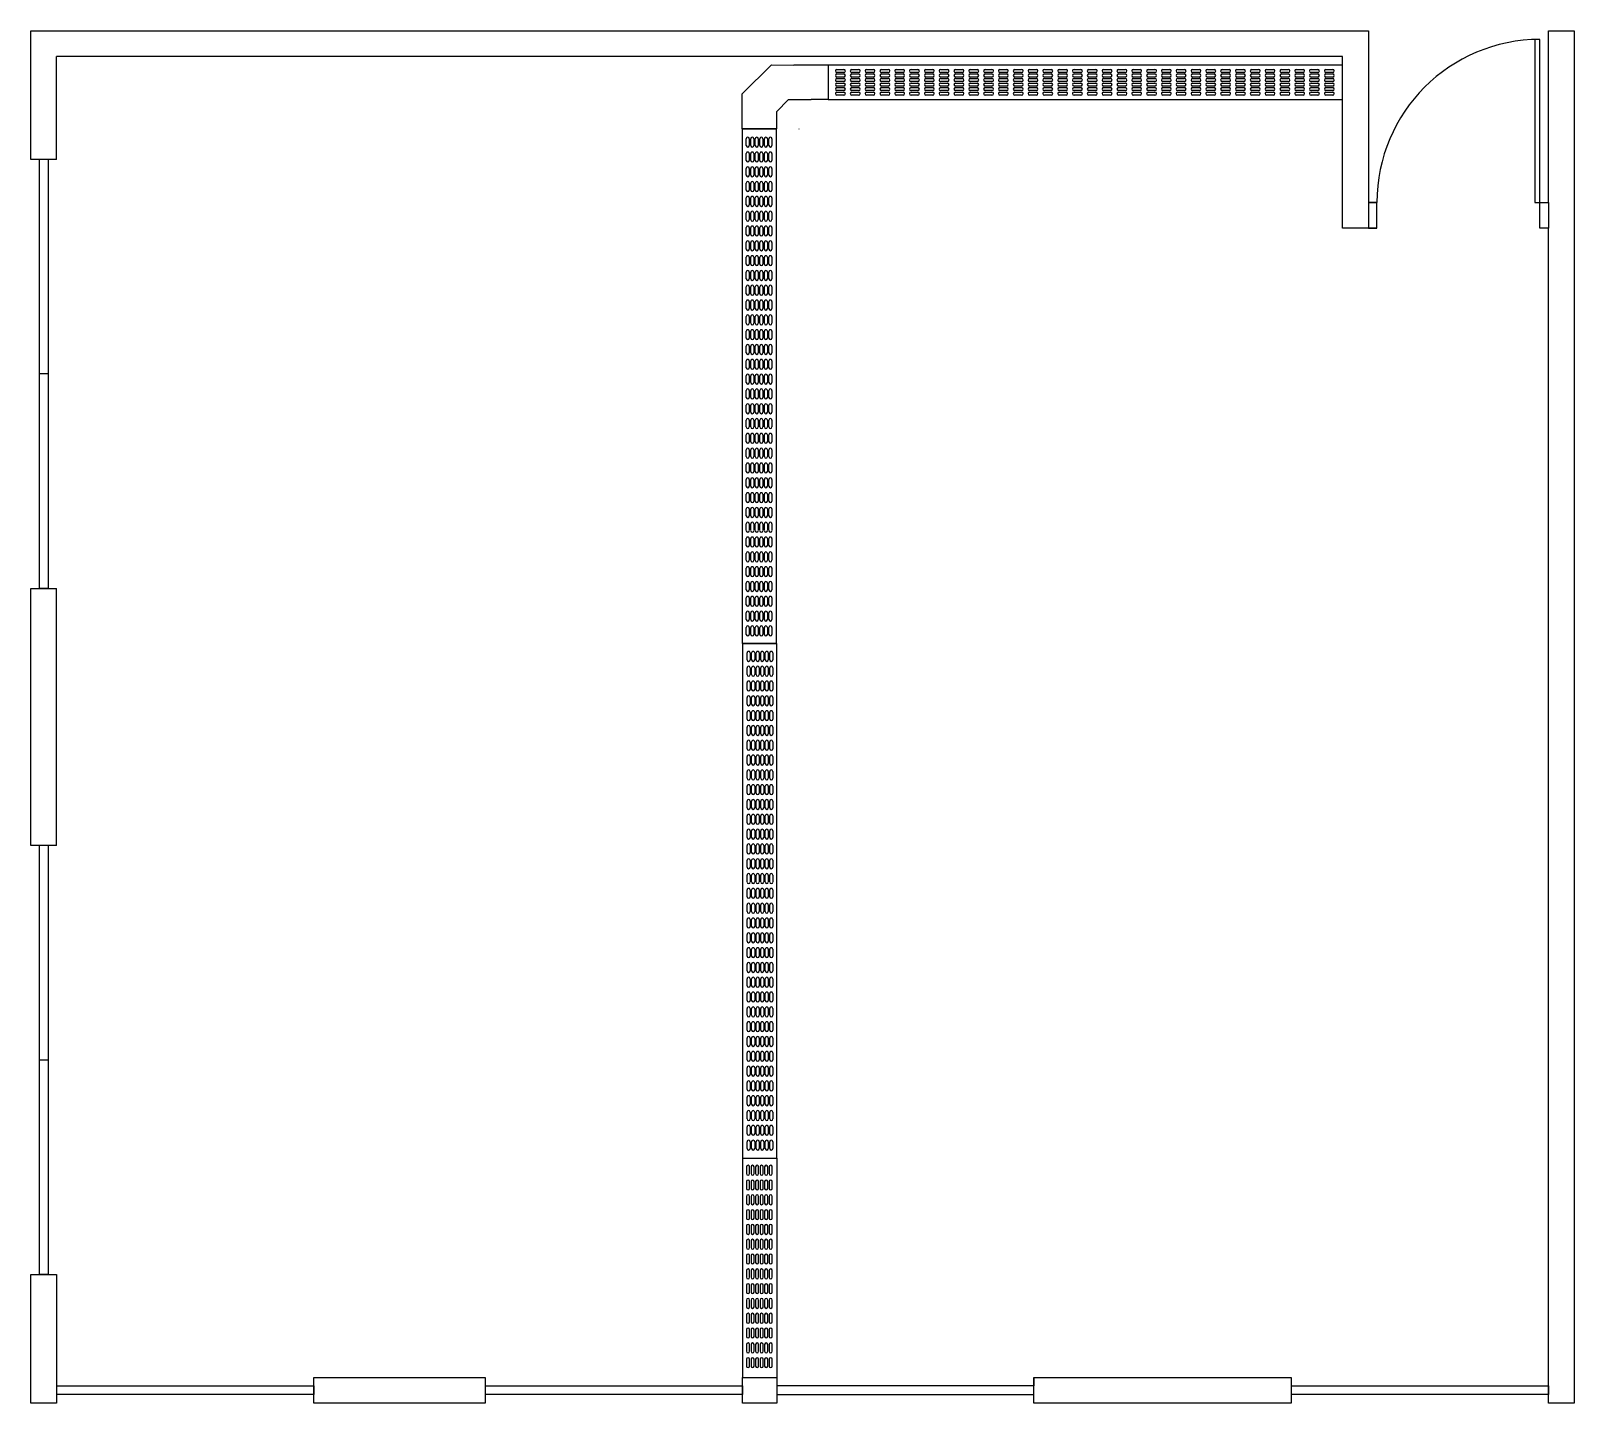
# Model space of a CAD drawing. Header units: millimetres. Extents: x 0 to 9, y 0 to 8.
import ezdxf

# ---------------------------------------------------------------- set-up
doc = ezdxf.new("R2010")
doc.units = ezdxf.units.MM

# ---------------------------------------------------------------- blocks, each defined once
blk = doc.blocks.new('Eletrocalha')
blk.add_lwpolyline([(0, 0), (3, 0), (3, 0.2), (0, 0.2)], close=True)
blk = doc.blocks.new('Eletrocalha Vertical')
blk.add_lwpolyline([(0, 0), (-0.2, 0), (-0.2, -3), (0, -3)], close=True)
blk = doc.blocks.new('*U11')
for points in [[(-0.0088, -0.02), (-0.0088, 0.02)], [(0.0088, 0.02), (0.0088, -0.02)]]:
    blk.add_lwpolyline(points)
for centre, start, end in [((0, 0.02), 359.8457, 180.1543), ((0, -0.02), 180.26819, 359.73181)]:
    blk.add_arc(centre, 0.00881, start, end)
blk = doc.blocks.new('*U12')
at = {"color": 0, "linetype": 'ByBlock', "lineweight": -2, "transparency": 16777216}
for p in [(0, 2.8494), (0, 2.7631), (0.0264, 2.8494), (0.0264, 2.7631), (0.0528, 2.8494), (0.0528, 2.7631), (0.0793, 2.8494), (0.0793, 2.7631), (0.1057, 2.8494), (0.1057, 2.7631), (0.1321, 2.8494), (0.1321, 2.7631), (0, 2.6767), (0.0264, 2.6767), (0.0528, 2.6767), (0.0793, 2.6767), (0.1057, 2.6767), (0.1321, 2.6767), (0, 2.5904), (0.0264, 2.5904), (0.0528, 2.5904), (0.0793, 2.5904), (0.1057, 2.5904), (0.1321, 2.5904), (0, 2.504), (0.0264, 2.504), (0.0528, 2.504), (0.0793, 2.504), (0.1057, 2.504), (0.1321, 2.504), (0, 2.4177), (0.0264, 2.4177), (0.0528, 2.4177), (0.0793, 2.4177), (0.1057, 2.4177), (0.1321, 2.4177), (0, 2.3313), (0.0264, 2.3313), (0.0528, 2.3313), (0.0793, 2.3313), (0.1057, 2.3313), (0.1321, 2.3313), (0, 2.245), (0.0264, 2.245), (0.0528, 2.245), (0.0793, 2.245), (0.1057, 2.245), (0.1321, 2.245), (0, 2.1586), (0.0264, 2.1586), (0.0528, 2.1586), (0.0793, 2.1586), (0.1057, 2.1586), (0.1321, 2.1586), (0, 2.0723), (0.0264, 2.0723), (0.0528, 2.0723), (0.0793, 2.0723), (0.1057, 2.0723), (0.1321, 2.0723), (0, 1.986), (0.0264, 1.986), (0.0528, 1.986), (0.0793, 1.986), (0.1057, 1.986), (0.1321, 1.986), (0, 1.8996), (0.0264, 1.8996), (0.0528, 1.8996), (0.0793, 1.8996), (0.1057, 1.8996), (0.1321, 1.8996), (0, 1.8133), (0.0264, 1.8133), (0.0528, 1.8133), (0.0793, 1.8133), (0.1057, 1.8133), (0.1321, 1.8133), (0, 1.7269), (0.0264, 1.7269), (0.0528, 1.7269), (0.0793, 1.7269), (0.1057, 1.7269), (0.1321, 1.7269), (0, 1.6406), (0.0264, 1.6406), (0.0528, 1.6406), (0.0793, 1.6406), (0.1057, 1.6406), (0.1321, 1.6406), (0, 1.5542), (0.0264, 1.5542), (0.0528, 1.5542), (0.0793, 1.5542), (0.1057, 1.5542), (0.1321, 1.5542), (0, 1.4679), (0.0264, 1.4679), (0.0528, 1.4679), (0.0793, 1.4679), (0.1057, 1.4679), (0.1321, 1.4679), (0, 1.3815), (0.0264, 1.3815), (0.0528, 1.3815), (0.0793, 1.3815), (0.1057, 1.3815), (0.1321, 1.3815), (0, 1.2952), (0.0264, 1.2952), (0.0528, 1.2952), (0.0793, 1.2952), (0.1057, 1.2952), (0.1321, 1.2952), (0, 1.2088), (0.0264, 1.2088), (0.0528, 1.2088), (0.0793, 1.2088), (0.1057, 1.2088), (0.1321, 1.2088), (0, 1.1225), (0.0264, 1.1225), (0.0528, 1.1225), (0.0793, 1.1225), (0.1057, 1.1225), (0.1321, 1.1225), (0, 1.0361), (0.0264, 1.0361), (0.0528, 1.0361), (0.0793, 1.0361), (0.1057, 1.0361), (0.1321, 1.0361), (0, 0.9498), (0.0264, 0.9498), (0.0528, 0.9498), (0.0793, 0.9498), (0.1057, 0.9498), (0.1321, 0.9498), (0, 0.8635), (0.0264, 0.8635), (0.0528, 0.8635), (0.0793, 0.8635), (0.1057, 0.8635), (0.1321, 0.8635), (0, 0.7771), (0.0264, 0.7771), (0.0528, 0.7771), (0.0793, 0.7771), (0.1057, 0.7771), (0.1321, 0.7771), (0, 0.6908), (0, 0.6044), (0.0264, 0.6908), (0.0264, 0.6044), (0.0528, 0.6908), (0.0528, 0.6044), (0.0793, 0.6908), (0.0793, 0.6044), (0.1057, 0.6908), (0.1057, 0.6044), (0.1321, 0.6908), (0.1321, 0.6044), (0, 0.5181), (0.0264, 0.5181), (0.0528, 0.5181), (0.0793, 0.5181), (0.1057, 0.5181), (0.1321, 0.5181), (0, 0.4317), (0.0264, 0.4317), (0.0528, 0.4317), (0.0793, 0.4317), (0.1057, 0.4317), (0.1321, 0.4317), (0, 0.3454), (0.0264, 0.3454), (0.0528, 0.3454), (0.0793, 0.3454), (0.1057, 0.3454), (0.1321, 0.3454), (0, 0.259), (0.0264, 0.259), (0.0528, 0.259), (0.0793, 0.259), (0.1057, 0.259), (0.1321, 0.259), (0, 0.1727), (0.0264, 0.1727), (0.0528, 0.1727), (0.0793, 0.1727), (0.1057, 0.1727), (0.1321, 0.1727), (0, 0.0863), (0.0264, 0.0863), (0.0528, 0.0863), (0.0793, 0.0863), (0.1057, 0.0863), (0.1321, 0.0863), (0, 0), (0.0264, 0), (0.0528, 0), (0.0793, 0), (0.1057, 0), (0.1321, 0)]:
    blk.add_blockref('*U11', p, dxfattribs=at)
blk = doc.blocks.new('*U17')
for points in [[(-0.0088, -0.02), (-0.0088, 0.02)], [(0.0088, 0.02), (0.0088, -0.02)]]:
    blk.add_lwpolyline(points)
for centre, start, end in [((0, 0.02), 359.8457, 180.1543), ((0, -0.02), 180.26819, 359.73181)]:
    blk.add_arc(centre, 0.00881, start, end)
blk = doc.blocks.new('*U19')
at = {"color": 0, "linetype": 'ByBlock', "lineweight": -2, "transparency": 16777216}
for p in [(0, 2.8494), (0, 2.7631), (0.0264, 2.8494), (0.0264, 2.7631), (0.0528, 2.8494), (0.0528, 2.7631), (0.0793, 2.8494), (0.0793, 2.7631), (0.1057, 2.8494), (0.1057, 2.7631), (0.1321, 2.8494), (0.1321, 2.7631), (0, 2.6767), (0.0264, 2.6767), (0.0528, 2.6767), (0.0793, 2.6767), (0.1057, 2.6767), (0.1321, 2.6767), (0, 2.5904), (0.0264, 2.5904), (0.0528, 2.5904), (0.0793, 2.5904), (0.1057, 2.5904), (0.1321, 2.5904), (0, 2.504), (0.0264, 2.504), (0.0528, 2.504), (0.0793, 2.504), (0.1057, 2.504), (0.1321, 2.504), (0, 2.4177), (0.0264, 2.4177), (0.0528, 2.4177), (0.0793, 2.4177), (0.1057, 2.4177), (0.1321, 2.4177), (0, 2.3313), (0.0264, 2.3313), (0.0528, 2.3313), (0.0793, 2.3313), (0.1057, 2.3313), (0.1321, 2.3313), (0, 2.245), (0.0264, 2.245), (0.0528, 2.245), (0.0793, 2.245), (0.1057, 2.245), (0.1321, 2.245), (0, 2.1586), (0.0264, 2.1586), (0.0528, 2.1586), (0.0793, 2.1586), (0.1057, 2.1586), (0.1321, 2.1586), (0, 2.0723), (0.0264, 2.0723), (0.0528, 2.0723), (0.0793, 2.0723), (0.1057, 2.0723), (0.1321, 2.0723), (0, 1.986), (0.0264, 1.986), (0.0528, 1.986), (0.0793, 1.986), (0.1057, 1.986), (0.1321, 1.986), (0, 1.8996), (0.0264, 1.8996), (0.0528, 1.8996), (0.0793, 1.8996), (0.1057, 1.8996), (0.1321, 1.8996), (0, 1.8133), (0.0264, 1.8133), (0.0528, 1.8133), (0.0793, 1.8133), (0.1057, 1.8133), (0.1321, 1.8133), (0, 1.7269), (0.0264, 1.7269), (0.0528, 1.7269), (0.0793, 1.7269), (0.1057, 1.7269), (0.1321, 1.7269), (0, 1.6406), (0.0264, 1.6406), (0.0528, 1.6406), (0.0793, 1.6406), (0.1057, 1.6406), (0.1321, 1.6406), (0, 1.5542), (0.0264, 1.5542), (0.0528, 1.5542), (0.0793, 1.5542), (0.1057, 1.5542), (0.1321, 1.5542), (0, 1.4679), (0.0264, 1.4679), (0.0528, 1.4679), (0.0793, 1.4679), (0.1057, 1.4679), (0.1321, 1.4679), (0, 1.3815), (0.0264, 1.3815), (0.0528, 1.3815), (0.0793, 1.3815), (0.1057, 1.3815), (0.1321, 1.3815), (0, 1.2952), (0.0264, 1.2952), (0.0528, 1.2952), (0.0793, 1.2952), (0.1057, 1.2952), (0.1321, 1.2952), (0, 1.2088), (0.0264, 1.2088), (0.0528, 1.2088), (0.0793, 1.2088), (0.1057, 1.2088), (0.1321, 1.2088), (0, 1.1225), (0.0264, 1.1225), (0.0528, 1.1225), (0.0793, 1.1225), (0.1057, 1.1225), (0.1321, 1.1225), (0, 1.0361), (0.0264, 1.0361), (0.0528, 1.0361), (0.0793, 1.0361), (0.1057, 1.0361), (0.1321, 1.0361), (0, 0.9498), (0.0264, 0.9498), (0.0528, 0.9498), (0.0793, 0.9498), (0.1057, 0.9498), (0.1321, 0.9498), (0, 0.8635), (0.0264, 0.8635), (0.0528, 0.8635), (0.0793, 0.8635), (0.1057, 0.8635), (0.1321, 0.8635), (0, 0.7771), (0.0264, 0.7771), (0.0528, 0.7771), (0.0793, 0.7771), (0.1057, 0.7771), (0.1321, 0.7771), (0, 0.6908), (0, 0.6044), (0.0264, 0.6908), (0.0264, 0.6044), (0.0528, 0.6908), (0.0528, 0.6044), (0.0793, 0.6908), (0.0793, 0.6044), (0.1057, 0.6908), (0.1057, 0.6044), (0.1321, 0.6908), (0.1321, 0.6044), (0, 0.5181), (0.0264, 0.5181), (0.0528, 0.5181), (0.0793, 0.5181), (0.1057, 0.5181), (0.1321, 0.5181), (0, 0.4317), (0.0264, 0.4317), (0.0528, 0.4317), (0.0793, 0.4317), (0.1057, 0.4317), (0.1321, 0.4317), (0, 0.3454), (0.0264, 0.3454), (0.0528, 0.3454), (0.0793, 0.3454), (0.1057, 0.3454), (0.1321, 0.3454), (0, 0.259), (0.0264, 0.259), (0.0528, 0.259), (0.0793, 0.259), (0.1057, 0.259), (0.1321, 0.259), (0, 0.1727), (0.0264, 0.1727), (0.0528, 0.1727), (0.0793, 0.1727), (0.1057, 0.1727), (0.1321, 0.1727), (0, 0.0863), (0.0264, 0.0863), (0.0528, 0.0863), (0.0793, 0.0863), (0.1057, 0.0863), (0.1321, 0.0863), (0, 0), (0.0264, 0), (0.0528, 0), (0.0793, 0), (0.1057, 0), (0.1321, 0)]:
    blk.add_blockref('*U17', p, dxfattribs=at)
blk = doc.blocks.new('*U22')
for points in [[(-0.02, 0.0088), (0.02, 0.0088)], [(0.02, -0.0088), (-0.02, -0.0088)]]:
    blk.add_lwpolyline(points)
for centre, start, end in [((-0.02, 0), 90, 270), ((0.02, 0), 270, 90)]:
    blk.add_arc(centre, 0.0088, start, end)
blk = doc.blocks.new('*U23')
at = {"color": 0, "linetype": 'ByBlock', "lineweight": -2, "transparency": 16777216}
for p in [(0, 0.132), (0, 0.1056), (0.0864, 0.132), (0.0864, 0.1056), (0.1728, 0.132), (0.1728, 0.1056), (0.2592, 0.132), (0.2592, 0.1056), (0.3456, 0.132), (0.3456, 0.1056), (0.432, 0.132), (0.432, 0.1056), (0.5184, 0.132), (0.5184, 0.1056), (0.6048, 0.132), (0.6048, 0.1056), (0.6912, 0.132), (0.6912, 0.1056), (0.7776, 0.132), (0.7776, 0.1056), (0.864, 0.132), (0.864, 0.1056), (0.9504, 0.132), (0.9504, 0.1056), (1.0368, 0.132), (1.0368, 0.1056), (1.1232, 0.132), (1.1232, 0.1056), (1.2096, 0.132), (1.2096, 0.1056), (1.296, 0.132), (1.296, 0.1056), (1.3824, 0.132), (1.3824, 0.1056), (1.4688, 0.132), (1.4688, 0.1056), (1.5552, 0.132), (1.5552, 0.1056), (1.6416, 0.132), (1.6416, 0.1056), (1.728, 0.132), (1.728, 0.1056), (1.8144, 0.132), (1.8144, 0.1056), (1.9008, 0.132), (1.9008, 0.1056), (1.9872, 0.132), (1.9872, 0.1056), (2.0736, 0.132), (2.0736, 0.1056), (2.16, 0.132), (2.16, 0.1056), (2.2464, 0.132), (2.2464, 0.1056), (2.3328, 0.132), (2.3328, 0.1056), (2.4192, 0.132), (2.4192, 0.1056), (2.5056, 0.132), (2.5056, 0.1056), (2.592, 0.132), (2.592, 0.1056), (2.6784, 0.132), (2.6784, 0.1056), (2.7648, 0.132), (2.7648, 0.1056), (2.8512, 0.132), (2.8512, 0.1056), (0, 0.0792), (0, 0.0528), (0, 0.0264), (0, 0), (0.0864, 0.0792), (0.0864, 0.0528), (0.0864, 0.0264), (0.0864, 0), (0.1728, 0.0792), (0.1728, 0.0528), (0.1728, 0.0264), (0.1728, 0), (0.2592, 0.0792), (0.2592, 0.0528), (0.2592, 0.0264), (0.2592, 0), (0.3456, 0.0792), (0.3456, 0.0528), (0.3456, 0.0264), (0.3456, 0), (0.432, 0.0792), (0.432, 0.0528), (0.432, 0.0264), (0.432, 0), (0.5184, 0.0792), (0.5184, 0.0528), (0.5184, 0.0264), (0.5184, 0), (0.6048, 0.0792), (0.6048, 0.0528), (0.6048, 0.0264), (0.6048, 0), (0.6912, 0.0792), (0.6912, 0.0528), (0.6912, 0.0264), (0.6912, 0), (0.7776, 0.0792), (0.7776, 0.0528), (0.7776, 0.0264), (0.7776, 0), (0.864, 0.0792), (0.864, 0.0528), (0.864, 0.0264), (0.864, 0), (0.9504, 0.0792), (0.9504, 0.0528), (0.9504, 0.0264), (0.9504, 0), (1.0368, 0.0792), (1.0368, 0.0528), (1.0368, 0.0264), (1.0368, 0), (1.1232, 0.0792), (1.1232, 0.0528), (1.1232, 0.0264), (1.1232, 0), (1.2096, 0.0792), (1.2096, 0.0528), (1.2096, 0.0264), (1.2096, 0), (1.296, 0.0792), (1.296, 0.0528), (1.296, 0.0264), (1.296, 0), (1.3824, 0.0792), (1.3824, 0.0528), (1.3824, 0.0264), (1.3824, 0), (1.4688, 0.0792), (1.4688, 0.0528), (1.4688, 0.0264), (1.4688, 0), (1.5552, 0.0792), (1.5552, 0.0528), (1.5552, 0.0264), (1.5552, 0), (1.6416, 0.0792), (1.6416, 0.0528), (1.6416, 0.0264), (1.6416, 0), (1.728, 0.0792), (1.728, 0.0528), (1.728, 0.0264), (1.728, 0), (1.8144, 0.0792), (1.8144, 0.0528), (1.8144, 0.0264), (1.8144, 0), (1.9008, 0.0792), (1.9008, 0.0528), (1.9008, 0.0264), (1.9008, 0), (1.9872, 0.0792), (1.9872, 0.0528), (1.9872, 0.0264), (1.9872, 0), (2.0736, 0.0792), (2.0736, 0.0528), (2.0736, 0.0264), (2.0736, 0), (2.16, 0.0792), (2.16, 0.0528), (2.16, 0.0264), (2.16, 0), (2.2464, 0.0792), (2.2464, 0.0528), (2.2464, 0.0264), (2.2464, 0), (2.3328, 0.0792), (2.3328, 0.0528), (2.3328, 0.0264), (2.3328, 0), (2.4192, 0.0792), (2.4192, 0.0528), (2.4192, 0.0264), (2.4192, 0), (2.5056, 0.0792), (2.5056, 0.0528), (2.5056, 0.0264), (2.5056, 0), (2.592, 0.0792), (2.592, 0.0528), (2.592, 0.0264), (2.592, 0), (2.6784, 0.0792), (2.6784, 0.0528), (2.6784, 0.0264), (2.6784, 0), (2.7648, 0.0792), (2.7648, 0.0528), (2.7648, 0.0264), (2.7648, 0), (2.8512, 0.0792), (2.8512, 0.0528), (2.8512, 0.0264), (2.8512, 0)]:
    blk.add_blockref('*U22', p, dxfattribs=at)
blk = doc.blocks.new('*U24')
for points in [[(-0.0088, 0.02), (-0.0088, -0.02)], [(0.0088, -0.02), (0.0088, 0.02)]]:
    blk.add_lwpolyline(points)
for centre, start, end in [((0, 0.02), 0.19417, 179.80583), ((0, -0.02), 180.20448, 359.79552)]:
    blk.add_arc(centre, 0.0088, start, end)
blk = doc.blocks.new('*U25')
at = {"color": 0, "linetype": 'ByBlock', "lineweight": -2, "transparency": 16777216}
for p in [(0, 1.122), (0.0264, 1.122), (0.0528, 1.122), (0.0792, 1.122), (0.1056, 1.122), (0.132, 1.122), (0, 1.0357), (0.0264, 1.0357), (0.0528, 1.0357), (0.0792, 1.0357), (0.1056, 1.0357), (0.132, 1.0357), (0, 0.9494), (0.0264, 0.9494), (0.0528, 0.9494), (0.0792, 0.9494), (0.1056, 0.9494), (0.132, 0.9494), (0, 0.8631), (0.0264, 0.8631), (0.0528, 0.8631), (0.0792, 0.8631), (0.1056, 0.8631), (0.132, 0.8631), (0, 0.7768), (0.0264, 0.7768), (0.0528, 0.7768), (0.0792, 0.7768), (0.1056, 0.7768), (0.132, 0.7768), (0, 0.6905), (0, 0.6042), (0.0264, 0.6905), (0.0264, 0.6042), (0.0528, 0.6905), (0.0528, 0.6042), (0.0792, 0.6905), (0.0792, 0.6042), (0.1056, 0.6905), (0.1056, 0.6042), (0.132, 0.6905), (0.132, 0.6042), (0, 0.5178), (0.0264, 0.5178), (0.0528, 0.5178), (0.0792, 0.5178), (0.1056, 0.5178), (0.132, 0.5178), (0, 0.4315), (0.0264, 0.4315), (0.0528, 0.4315), (0.0792, 0.4315), (0.1056, 0.4315), (0.132, 0.4315), (0, 0.3452), (0.0264, 0.3452), (0.0528, 0.3452), (0.0792, 0.3452), (0.1056, 0.3452), (0.132, 0.3452), (0, 0.2589), (0.0264, 0.2589), (0.0528, 0.2589), (0.0792, 0.2589), (0.1056, 0.2589), (0.132, 0.2589), (0, 0.1726), (0.0264, 0.1726), (0.0528, 0.1726), (0.0792, 0.1726), (0.1056, 0.1726), (0.132, 0.1726), (0, 0.0863), (0.0264, 0.0863), (0.0528, 0.0863), (0.0792, 0.0863), (0.1056, 0.0863), (0.132, 0.0863), (0, 0), (0.0264, 0), (0.0528, 0), (0.0792, 0), (0.1056, 0), (0.132, 0)]:
    blk.add_blockref('*U24', p, dxfattribs=at)

msp = doc.modelspace()

# ---------------------------------------------------------------- linework, layer by layer
for p, q in [((0, 8), (7.8, 8)), ((0, 7.25), (0, 8)), ((7.8, 8), (7.8, 7)), ((8.8, 7.95), (8.77, 7.95)), ((8.77, 7.95), (8.77, 7)), ((8.8, 7), (8.8, 7.95)), ((8.85, 7), (8.85, 8)), ((8.85, 8), (9, 8)), ((9, 8), (9, 7)), ((7.65, 7.85), (0.15, 7.85)), ((0.15, 7.25), (0.15, 7.85)), ((7.65, 6.85), (7.65, 7.85)), ((4.1485, 7.6325), (4.3189, 7.8012)), ((4.3189, 7.8012), (4.45, 7.8)), ((4.65, 7.8), (4.45, 7.8)), ((4.1485, 7.4287), (4.1485, 7.6325)), ((4.4192, 7.5998), (4.3488, 7.5287)), ((4.4192, 7.5998), (4.55, 7.6)), ((4.65, 7.6), (4.55, 7.6)), ((4.3488, 7.5287), (4.3488, 7.4287)), ((4.1485, 7.4287), (4.3485, 7.4287)), ((4.4796, 7.4275), (4.4796, 7.4289)), ((0.15, 7.25), (0, 7.25)), ((0.05, 4.75), (0.05, 7.25)), ((0.15, 7.25), (0.1, 7.25)), ((0.1, 7.25), (0.1, 4.75)), ((0.1, 7.25), (0.1, 6)), ((7.8, 7), (7.85, 7)), ((7.8, 7), (7.8, 6.85)), ((7.85, 7), (7.8, 7)), ((7.85, 6.85), (7.85, 7)), ((8.77, 7), (8.8, 7)), ((8.8, 6.85), (8.8, 7)), ((8.8, 7), (8.85, 7)), ((8.85, 7), (8.85, 6.85)), ((9, 7), (9, 0)), ((7.85, 6.85), (7.65, 6.85)), ((7.8, 6.85), (7.85, 6.85)), ((8.85, 6.85), (8.8, 6.85)), ((8.85, 6.85), (8.8, 6.85)), ((8.85, 0.15), (8.85, 6.85)), ((0.1, 6), (0.05, 6)), ((0, 3.25), (0, 4.75)), ((0, 4.75), (0.15, 4.75)), ((0.1, 4.75), (0.05, 4.75)), ((0.15, 3.25), (0.15, 4.75)), ((0.15, 3.25), (0, 3.25)), ((0.05, 0.75), (0.05, 3.25)), ((0.15, 3.25), (0.1, 3.25)), ((0.1, 3.25), (0.1, 0.75)), ((0.1, 3.25), (0.1, 2)), ((0.1, 2), (0.05, 2)), ((4.1504, 1.4283), (4.1504, 0.1507)), ((4.1505, 1.4282), (4.3505, 1.4282)), ((4.3504, 1.4283), (4.3504, 0.1507)), ((0, 0), (0, 0.75)), ((0, 0), (0, 0.75)), ((0, 0.75), (0.15, 0.75)), ((0.1, 0.75), (0.05, 0.75)), ((0.15, 0.75), (0.15, 0.15)), ((0, 0), (0, 0.15)), ((0.15, 0.15), (0.15, 0)), ((0.15, 0.15), (0.15, 0.1)), ((0.15, 0.1), (1.65, 0.1)), ((1.65, 0.15), (2.65, 0.15)), ((1.65, 0), (1.65, 0.15)), ((1.65, 0.1), (1.65, 0.05)), ((2.65, 0.15), (2.65, 0)), ((2.65, 0.15), (2.65, 0.1)), ((2.65, 0.1), (4.15, 0.1)), ((4.15, 0), (4.15, 0.15)), ((4.15, 0.15), (4.35, 0.15)), ((4.15, 0.1), (4.15, 0.05)), ((4.35, 0.15), (4.35, 0)), ((5.85, 0.1), (4.35, 0.1)), ((4.35, 0.1), (4.35, 0.05)), ((5.85, 0), (5.85, 0.15)), ((5.85, 0.15), (5.85, 0.1)), ((5.85, 0.15), (7.35, 0.15)), ((7.35, 0.15), (7.35, 0.1)), ((7.35, 0.1), (8.85, 0.1)), ((8.85, 0.1), (8.85, 0.05)), ((0, 0), (0, 0)), ((0.15, 0), (0, 0)), ((1.65, 0.05), (0.15, 0.05)), ((2.65, 0), (1.65, 0)), ((4.15, 0.05), (2.65, 0.05)), ((2.65, 0), (2.65, 0)), ((4.35, 0), (4.15, 0)), ((4.35, 0), (4.15, 0)), ((4.35, 0.05), (5.85, 0.05)), ((7.35, 0), (5.85, 0)), ((7.35, 0), (5.85, 0)), ((8.85, 0.05), (7.35, 0.05)), ((9, 0), (8.85, 0))]:
    msp.add_line(p, q)
for points in [[(7.35, 0.15), (7.35, 0)], [(8.85, 0), (8.85, 0.15)]]:
    msp.add_lwpolyline(points)
msp.add_arc((8.8, 7), 0.95, 90, 180)

# ---------------------------------------------------------------- block references
for name, p in [('Eletrocalha', (4.65, 7.6)), ('*U23', (4.721, 7.6342)), ('Eletrocalha Vertical', (4.3488, 7.4287)), ('*U19', (4.1807, 4.5019)), ('Eletrocalha Vertical', (4.3505, 4.4282)), ('*U12', (4.1859, 1.5039)), ('*U25', (4.1825, 0.2359))]:
    msp.add_blockref(name, p)

doc.saveas('drawing.dxf')
